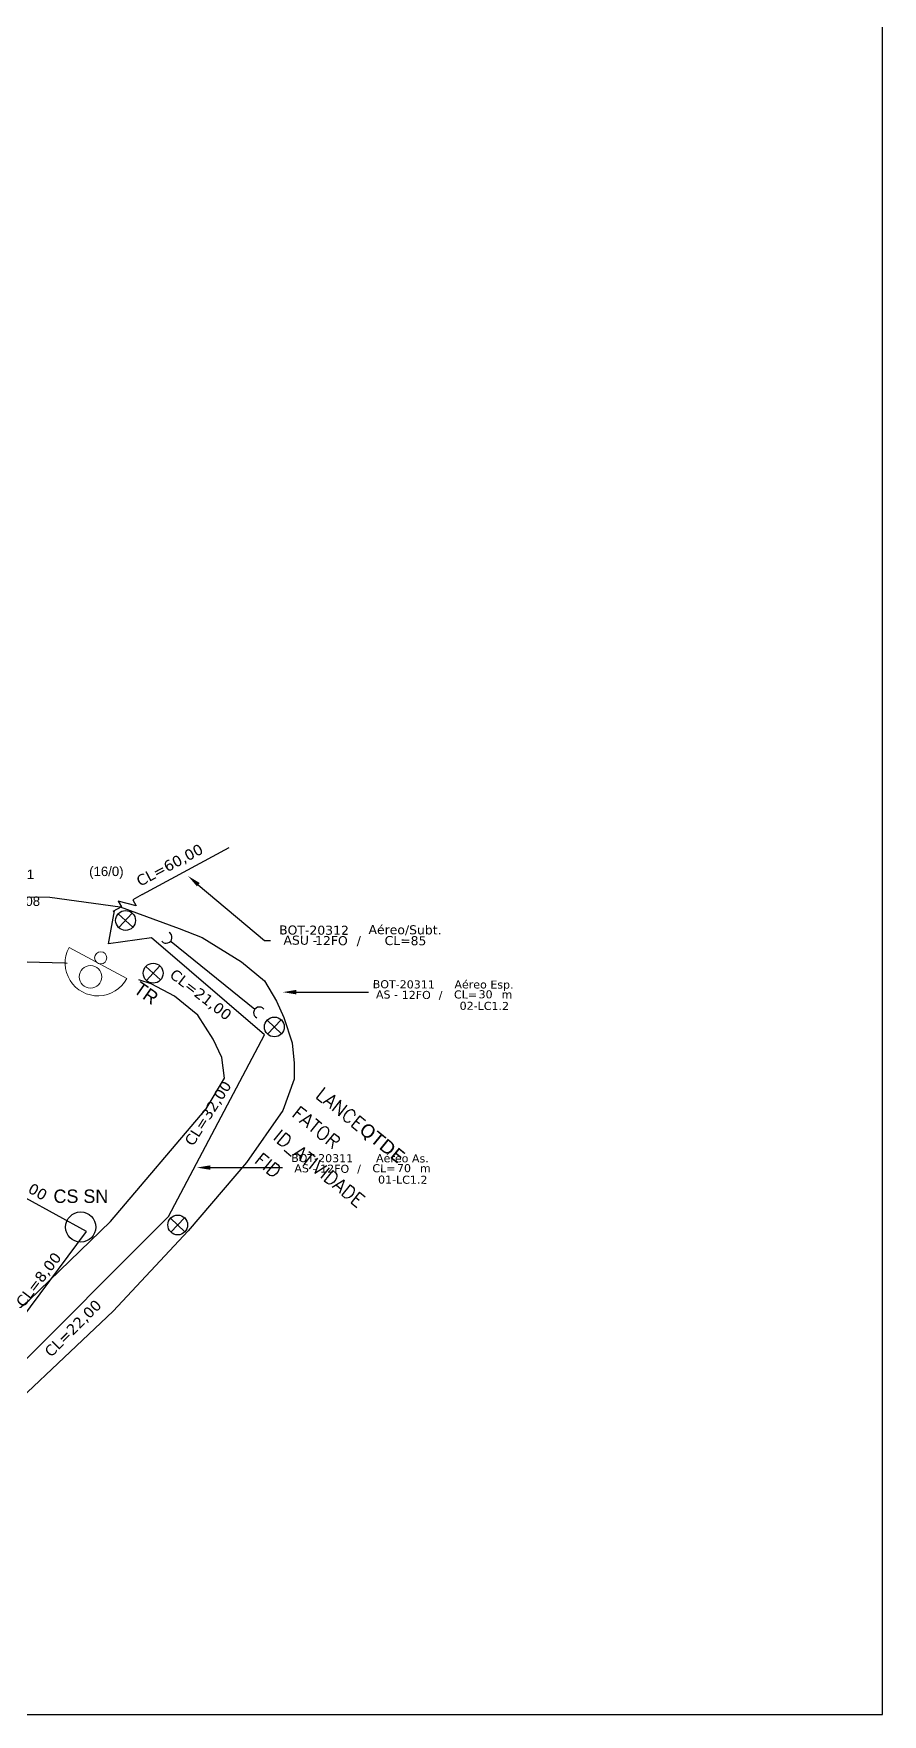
# Model space of a CAD drawing. Header units: metres. Extents: x -1286 to -445, y -500 to 94.
# Drawn here: x -600.8 to -445.1, y -499.8 to -191.7 of the extents above; entities that cross this region are included whole.
import ezdxf
from ezdxf import colors
from ezdxf.entities.mleader import LeaderData, LeaderLine
from ezdxf.enums import TextEntityAlignment as Align
from ezdxf.math import Vec2, Vec3

# ---------------------------------------------------------------- set-up
doc = ezdxf.new("R2010")
doc.units = ezdxf.units.M
for name, color, linetype, lineweight in [("20.0-LEGENDA DOS CDO'S", 1, 'Continuous', 0), ('20.2-CDO_POSTE', 1, 'Continuous', 5), ('20.6-CORDOALHA_SUPORTE', 7, 'Continuous', 25)]:
    doc.layers.add(name, color=color, linetype=linetype, lineweight=lineweight)
for name, color, linetype in [('CAP_A_INSTALAR', 1, 'Continuous'), ('CELULAS_GPON', 7, 'Continuous'), ('CS', 5, 'Continuous'), ('label_cabos', 7, 'Continuous'), ('Legenda', 1, 'Continuous'), ('Meio Fio', 7, 'Continuous'), ('Subida Lateral', 5, 'Continuous'), ('texto', 255, 'Continuous')]:
    doc.layers.add(name, color=color, linetype=linetype)
doc.layers.add('EXTRA', color=50, linetype='Continuous', plot=False)
doc.styles.add('ARIAL', font='arial.ttf')
doc.styles.add('DIGICADE', font='arial.ttf')
doc.styles.add('ROMANS', font='romans.shx')
doc.styles.add('siredit', font='verdana.ttf')
doc.linetypes.add('FENCELINE1', pattern='A,0.25,-0.1,[133,ltypeshp.shx,S=0.1,R=0,X=-0.1,Y=0],-0.1,1', length=1.45)

# ---------------------------------------------------------------- blocks, each defined once
blk = doc.blocks.new('CDOE_CT_POST_DESENHO')
at = {"color": 0}
blk.add_line((2.14, 0.39), (-2.11, 0.39), dxfattribs=at)
for centre, radius in [((0.01, 1.4), 0.733), ((0.01, 0), 0.393)]:
    blk.add_circle(centre, radius, dxfattribs=at)
blk.add_arc((0.01, 0.39), 2.12, 0, 180, dxfattribs=at)
blk = doc.blocks.new('Inst CDOE-16 CAIXA DIST OPT CDOE 48F_16D C_SPL_2_1_8')
at = {"layer": "20.0-LEGENDA DOS CDO'S", "color": 0}
for tag, p, style, flags in [('ID_ATIVIDADE', (0.12, 6.47), 'ARIAL', 3), ('FATOR', (7.92, 6.47), 'ARIAL', 1), ('QTDE', (0.1, -1.17), 'DIGICADE', 3)]:
    blk.add_attdef(tag, p, '', height=0.8, rotation=0.118, dxfattribs=dict(at, style=style, flags=flags))
at = {"layer": "20.0-LEGENDA DOS CDO'S", "color": 0, "style": 'ARIAL'}
for tag, p, height in [('FID', (0.12, 5.25), 0.8), ('CORDOALHA', (0.12, 4.02), 0.8), ('SAP', (0.12, 2.96), 0.8), ('1:XX', (-0.01, 1.7), 0.8), ('UMS', (0.14, 0.22), 1)]:
    blk.add_attdef(tag, p, '', height=height, rotation=0.118, dxfattribs=at)
blk.add_attdef('FIBRAS_UTILIZADAS', text='', height=0.8, rotation=0.118, dxfattribs=at).set_placement((13.48, 5.26), align=Align.CENTER)
blk = doc.blocks.new('Inst CB AS CFOA-SM-AS-120-S-12 A')
at = {"layer": 'label_cabos', "color": 0, "style": 'siredit'}
for tag, flags, p in [('ID_ATIVIDADE', 3, (1.31, 2.67)), ('FATOR', 1, (11.56, 2.55))]:
    blk.add_attdef(tag, text='', height=1, rotation=359.69, dxfattribs=dict(at, flags=flags)).set_placement(p, align=Align.MIDDLE_CENTER)
for tag, p in [('TIPO_CABO', (1.26, 0)), ('DESTINO_CABO', (3.13, 1.26)), ('CABO', (4.69, -0.05)), ('/', (7.71, -0.05)), ('LANCE', (10.81, 0)), ('TIPO_CABO', (13.11, 1.24)), ('UND', (15.96, 0)), ('FID', (13.15, -1.41))]:
    blk.add_attdef(tag, text='', height=1, rotation=359.69, dxfattribs=at).set_placement(p, align=Align.MIDDLE_CENTER)
blk.add_attdef('QTDE', (12.43, -0.47), '', height=1, rotation=359.69, dxfattribs=at)
blk = doc.blocks.new('LEGENDA DOS CABOS')
at = {"layer": 'EXTRA', "color": 0, "style": 'siredit'}
for tag, p in [('ID', (4.6, 0.97)), ('XX', (9.03, 0.97))]:
    blk.add_attdef(tag, text='', height=0.48, rotation=359.69, dxfattribs=at).set_placement(p, align=Align.MIDDLE_CENTER)
at = {"layer": 'Legenda', "color": 0, "style": 'siredit'}
for tag, p in [('TIPO_CABO', (1.31, 0)), ('CABO', (4.69, -0.05)), ('/', (6.81, -0.05)), ('METROS', (10.03, -0.05))]:
    blk.add_attdef(tag, text='', height=0.8, rotation=359.69, dxfattribs=at).set_placement(p, align=Align.MIDDLE_CENTER)
blk = doc.blocks.new('Inst CB ESP CFOA-SM-AS-120-S-12 A')
at = {"layer": 'label_cabos', "color": 0, "style": 'siredit'}
for tag, flags, p in [('ID_ATIVIDADE', 3, (1.31, 2.67)), ('FATOR', 1, (11.56, 2.55))]:
    blk.add_attdef(tag, text='', height=1, rotation=359.69, dxfattribs=dict(at, flags=flags)).set_placement(p, align=Align.MIDDLE_CENTER)
for tag, p in [('TIPO_CABO', (1.26, 0)), ('DESTINO_CABO', (3.13, 1.26)), ('CABO', (4.69, -0.05)), ('/', (7.71, -0.05)), ('LANCE', (10.81, 0)), ('TIPO_CABO', (13.11, 1.24)), ('UND', (15.96, 0)), ('FID', (13.15, -1.41))]:
    blk.add_attdef(tag, text='', height=1, rotation=359.69, dxfattribs=at).set_placement(p, align=Align.MIDDLE_CENTER)
blk.add_attdef('QTDE', (12.43, -0.47), '', height=1, rotation=359.69, dxfattribs=at)

msp = doc.modelspace()

# ---------------------------------------------------------------- linework, layer by layer
at = {"color": 1}
for p, q in [((-585.25, -353.04), (-582.59, -355.52)), ((-582.68, -352.95), (-585.16, -355.6)), ((-580.18, -362.71), (-577.53, -365.19)), ((-577.62, -362.62), (-580.1, -365.27)), ((-557.95, -372.56), (-555.3, -375.04)), ((-555.38, -372.47), (-557.87, -375.12)), ((-575.67, -408.86), (-573.02, -411.34)), ((-573.1, -408.77), (-575.59, -411.43))]:
    msp.add_line(p, q, dxfattribs=at)
msp.add_lwpolyline([(-1286.07, -499.81), (-445.07, -499.81), (-445.07, 94.19), (-1286.07, 94.19)], close=True)
for centre in [(-583.92, -354.28), (-578.86, -363.95), (-556.62, -373.8), (-574.35, -410.1)]:
    msp.add_circle(centre, 1.82, dxfattribs=at)
at = {"layer": '20.6-CORDOALHA_SUPORTE'}
for points in [[(-577.25, -358.1, 1.175511), (-575.92, -356.49)], [(-558.55, -370.54, 1.231752), (-559.85, -372.16)]]:
    msp.add_lwpolyline(points, format="xyb", dxfattribs=at)
msp.add_lwpolyline([(-575.57, -358.14), (-560.2, -370.54)], dxfattribs=at)
at = {"layer": 'CAP_A_INSTALAR', "color": 7, "linetype": 'FENCELINE1', "ltscale": 3}
for points in [[(-580.85, -349.55), (-564.94, -340.91)], [(-587.05, -358.59), (-585.95, -352.49)], [(-576.05, -408.54), (-558.45, -375.24), (-579.19, -357.49), (-587.05, -358.59)], [(-620.64, -445.73), (-608.16, -434.15), (-591.08, -411.28), (-613.4, -399.07)], [(-623.88, -451.58), (-606, -438.55), (-576.05, -408.54)]]:
    msp.add_lwpolyline(points, dxfattribs=at)
at = {"layer": 'CS'}
msp.add_circle((-592.15, -410.48), 2.77, dxfattribs=at)
at = {"layer": 'Meio Fio'}
for points in [[(-638.57, -355.33), (-628.93, -352.71), (-613.18, -349.92), (-597.81, -350.02), (-584.91, -351.76), (-574.09, -355.73), (-569.89, -357.41), (-562.65, -361.85), (-558.45, -365.35), (-556.2, -369.09), (-554.88, -372.09), (-553.37, -376.7), (-552.99, -380.45), (-552.97, -383.36), (-555.06, -389.09), (-561.72, -398.64), (-572.44, -411.2), (-586.21, -425.88), (-612.14, -450.33), (-617.89, -454.18)], [(-594.66, -362.17), (-595.1, -362.1), (-606.58, -361.81), (-618.18, -363.3), (-632.37, -366.07), (-638.57, -368.41)], [(-586.67, -409.46), (-569.11, -388.8), (-565.78, -383.17), (-566.27, -379.43), (-567.86, -376.06), (-570.66, -371.66), (-574.94, -368.18), (-579.2, -365.89), (-581.47, -365.17)], [(-635.57, -450.76), (-628.2, -445.78), (-601.62, -423.89), (-586.67, -409.46)]]:
    msp.add_lwpolyline(points, dxfattribs=at)
at = {"layer": 'Subida Lateral', "color": 7}
msp.add_lwpolyline([(-580.85, -349.55), (-582.56, -350.52), (-581.98, -351.59), (-585.26, -350.77), (-584.67, -351.79), (-586.24, -352.64)], dxfattribs=at)

# ---------------------------------------------------------------- block references
at = {"color": 0, "lineweight": 0}
ref = msp.add_blockref('Inst CB ESP CFOA-SM-AS-120-S-12 A', (-537.5, -367.85), dxfattribs=dict(at, xscale=1.475436406189821, yscale=1.475436406189821, zscale=1.475436406189821))
ref.add_attrib('DESTINO_CABO', 'BOT-20311', dxfattribs={"layer": 'label_cabos', "color": 0, "height": 1.475, "rotation": 359.69, "style": 'siredit'}).set_placement((-532.88, -365.99), align=Align.MIDDLE_CENTER)
ref.add_attrib('CABO', '12FO', dxfattribs={"layer": 'label_cabos', "color": 0, "height": 1.475, "rotation": 359.69, "style": 'siredit'}).set_placement((-530.59, -367.93), align=Align.MIDDLE_CENTER)
ref.add_attrib('TIPO_CABO', 'Aéreo Esp.', dxfattribs={"layer": 'label_cabos', "color": 0, "height": 1.475, "rotation": 359.69, "style": 'siredit'}).set_placement((-518.16, -366.02), align=Align.MIDDLE_CENTER)
ref.add_attrib('/', '/', dxfattribs={"layer": 'label_cabos', "color": 0, "height": 1.48, "rotation": 359.69, "style": 'siredit'}).set_placement((-526.12, -367.93), align=Align.MIDDLE_CENTER)
ref.add_attrib('TIPO_CABO', 'AS - ', dxfattribs={"layer": 'label_cabos', "color": 0, "height": 1.475, "rotation": 359.69, "style": 'siredit'}).set_placement((-535.64, -367.86), align=Align.MIDDLE_CENTER)
ref.add_attrib('FID', '02-LC1.2', dxfattribs={"layer": 'label_cabos', "color": 0, "height": 1.475, "rotation": 359.69, "style": 'siredit'}).set_placement((-518.1, -369.94), align=Align.MIDDLE_CENTER)
ref.add_attrib('LANCE', 'CL=', dxfattribs={"layer": 'label_cabos', "color": 0, "height": 1.475, "rotation": 359.69, "style": 'siredit'}).set_placement((-521.55, -367.85), align=Align.MIDDLE_CENTER)
ref.add_attrib('QTDE', '30', (-519.16, -368.55), dxfattribs={"layer": 'label_cabos', "color": 0, "height": 1.475, "rotation": 359.69, "style": 'siredit'})
ref.add_attrib('UND', 'm', dxfattribs={"layer": 'label_cabos', "color": 0, "height": 1.48, "rotation": 359.69, "style": 'siredit'}).set_placement((-513.95, -367.85), align=Align.MIDDLE_CENTER)
ref = msp.add_blockref('Inst CB AS CFOA-SM-AS-120-S-12 A', (-552.47, -399.71), dxfattribs=dict(at, xscale=1.475436406189821, yscale=1.475436406189821, zscale=1.475436406189821))
ref.add_attrib('DESTINO_CABO', 'BOT-20311', dxfattribs={"layer": 'label_cabos', "color": 0, "height": 1.475, "rotation": 359.69, "style": 'siredit'}).set_placement((-547.85, -397.85), align=Align.MIDDLE_CENTER)
ref.add_attrib('CABO', '12FO', dxfattribs={"layer": 'label_cabos', "color": 0, "height": 1.475, "rotation": 359.69, "style": 'siredit'}).set_placement((-545.56, -399.79), align=Align.MIDDLE_CENTER)
ref.add_attrib('TIPO_CABO', 'Aéreo As.', dxfattribs={"layer": 'label_cabos', "color": 0, "height": 1.475, "rotation": 359.69, "style": 'siredit'}).set_placement((-533.13, -397.88), align=Align.MIDDLE_CENTER)
ref.add_attrib('/', '/', dxfattribs={"layer": 'label_cabos', "color": 0, "height": 1.48, "rotation": 359.69, "style": 'siredit'}).set_placement((-541.09, -399.79), align=Align.MIDDLE_CENTER)
ref.add_attrib('TIPO_CABO', 'AS - ', dxfattribs={"layer": 'label_cabos', "color": 0, "height": 1.475, "rotation": 359.69, "style": 'siredit'}).set_placement((-550.61, -399.72), align=Align.MIDDLE_CENTER)
ref.add_attrib('FID', '01-LC1.2', dxfattribs={"layer": 'label_cabos', "color": 0, "height": 1.475, "rotation": 359.69, "style": 'siredit'}).set_placement((-533.07, -401.8), align=Align.MIDDLE_CENTER)
ref.add_attrib('LANCE', 'CL=', dxfattribs={"layer": 'label_cabos', "color": 0, "height": 1.475, "rotation": 359.69, "style": 'siredit'}).set_placement((-536.52, -399.71), align=Align.MIDDLE_CENTER)
ref.add_attrib('QTDE', '70', (-534.13, -400.41), dxfattribs={"layer": 'label_cabos', "color": 0, "height": 1.475, "rotation": 359.69, "style": 'siredit'})
ref.add_attrib('UND', 'm', dxfattribs={"layer": 'label_cabos', "color": 0, "height": 1.48, "rotation": 359.69, "style": 'siredit'}).set_placement((-528.92, -399.71), align=Align.MIDDLE_CENTER)
at = {"layer": "20.0-LEGENDA DOS CDO'S", "color": 7, "lineweight": 0}
ref = msp.add_blockref('Inst CDOE-16 CAIXA DIST OPT CDOE 48F_16D C_SPL_2_1_8', (-613.45, -358.05), dxfattribs=dict(at, xscale=2.163973395745071, yscale=2.163973395745071, zscale=2.163973395745071))
ref.add_attrib('FID', 'BOT-20311', (-613.19, -346.7), dxfattribs={"color": 0, "height": 1.731, "rotation": 0.118, "style": 'ARIAL'})
ref.add_attrib('CORDOALHA', 'CORD', (-613.18, -349.35), dxfattribs={"color": 0, "height": 1.731, "rotation": 0.118, "style": 'ARIAL'})
ref.add_attrib('SAP', 'SAP 324608', (-613.18, -351.65), dxfattribs={"color": 0, "height": 1.731, "rotation": 0.118, "style": 'ARIAL'})
ref.add_attrib('1:XX', '1:64', (-613.47, -354.38), dxfattribs={"color": 0, "height": 1.731, "rotation": 0.118, "style": 'ARIAL'})
ref.add_attrib('UMS', '10 UMs', (-613.14, -357.58), dxfattribs={"color": 0, "height": 2.164, "rotation": 0.118, "style": 'ARIAL'})
ref.add_attrib('FIBRAS_UTILIZADAS', '(16/0)', dxfattribs={"color": 0, "height": 1.731, "rotation": 0.118, "style": 'ARIAL'}).set_placement((-584.28, -346.66), align=Align.BOTTOM_RIGHT)
at = {"layer": '20.2-CDO_POSTE', "color": 7, "xscale": -2.832837899884456, "yscale": 2.832837899884455, "zscale": 2.832837899884455, "rotation": 151.8710506984279}
msp.add_blockref('CDOE_CT_POST_DESENHO', (-588.5, -361.11), dxfattribs=at)
at = {"layer": 'label_cabos', "color": 0, "lineweight": 0}
ref = msp.add_blockref('LEGENDA DOS CABOS', (-556.38, -358.77), dxfattribs=dict(at, xscale=1.65889068284065, yscale=1.65889068284065, zscale=1.65889068284065))
ref.add_attrib('ID', 'BOT-20312', dxfattribs={"color": 0, "height": 1.659, "rotation": 359.69, "style": 'siredit'}).set_placement((-549.35, -356.06), align=Align.MIDDLE_CENTER)
ref.add_attrib('CABO', '12FO', dxfattribs={"color": 0, "height": 1.659, "rotation": 359.69, "style": 'siredit'}).set_placement((-546.16, -357.98), align=Align.MIDDLE_CENTER)
ref.add_attrib('METROS', 'CL=85', dxfattribs={"color": 0, "height": 1.659, "rotation": 359.69, "style": 'siredit'}).set_placement((-532.56, -357.98), align=Align.MIDDLE_CENTER)
ref.add_attrib('XX', 'Aéreo/Subt.', dxfattribs={"color": 0, "height": 1.6589, "rotation": 359.69, "style": 'siredit'}).set_placement((-532.65, -355.99), align=Align.MIDDLE_CENTER)
ref.add_attrib('/', '/', dxfattribs={"color": 0, "height": 1.66, "rotation": 359.69, "style": 'siredit'}).set_placement((-541.13, -357.98), align=Align.MIDDLE_CENTER)
ref.add_attrib('TIPO_CABO', 'ASU -', dxfattribs={"color": 0, "height": 1.659, "rotation": 359.69, "style": 'siredit'}).set_placement((-551.84, -357.9), align=Align.MIDDLE_CENTER)

# ---------------------------------------------------------------- texts
at = {"layer": '20.6-CORDOALHA_SUPORTE', "color": 0, "lineweight": 0, "style": 'ROMANS'}
msp.add_attdef('LANCE', text='CL=', height=2.459, rotation=321.0651, dxfattribs=at).set_placement((-541.26, -392.99), align=Align.RIGHT)
for tag, p, s, height, flags in [('FATOR', (-553.61, -390.05), '2', 2.46, 3), ('ID_ATIVIDADE', (-557.06, -394.3), '300022651', 2.459, 3), ('FID', (-560.5, -398.56), 'XX-LCX.X', 2.459, 1)]:
    msp.add_attdef(tag, p, s, height=height, rotation=321.0651, dxfattribs=dict(at, flags=flags))
at = {"layer": '20.6-CORDOALHA_SUPORTE', "color": 0, "style": 'siredit'}
msp.add_attdef('QTDE', (-541.26, -392.99), 'XX,XX', height=2.459, rotation=320.7551, dxfattribs=at)
at = {"layer": 'CELULAS_GPON', "style": 'siredit'}
for s, rotation, p in [('CL=60,00', 27.9296, (-581.27, -348.12)), ('CL=21,00', 322.3504, (-576, -364.56)), ('CL=32,00', 57.5672, (-571.56, -395.79)), ('CL=70,00', 330.5477, (-610.65, -399.13)), ('CL=8,00', 52.6367, (-602.64, -425.34)), ('CL=22,00', 45.0441, (-597.6, -434.45))]:
    msp.add_text(s, height=1.967, rotation=rotation, dxfattribs=at).set_placement(p)
at = {"layer": 'CS'}
msp.add_text('CS SN', height=2.459, dxfattribs=at).set_placement((-597.14, -406.06))
at = {"layer": 'texto', "color": 10}
msp.add_text('TR', height=2.459, rotation=324.9635, dxfattribs=at).set_placement((-582.63, -367.35))

# ---------------------------------------------------------------- leaders
at = {"color": 7}
ml = msp.add_multileader_mtext('Standard', dxfattribs=at)
ml.set_content('', color=7)
ml.set_leader_properties()
ml.build(insert=Vec2(0, 0))
ml.multileader.update_dxf_attribs({"text_right_attachment_type": 6, "dogleg_length": 0.36, "arrow_head_size": 2.46})
ctx = ml.context
ctx.base_point, ctx.char_height, ctx.arrow_head_size, ctx.landing_gap_size, ctx.plane_origin, ctx.plane_x_axis, ctx.plane_y_axis = Vec3(-557.09, -358.2), 0.443, 2.46, 0.221, Vec3(-573.03, -357.98), Vec3(-1, 0), Vec3(0, -1)
ctx.right_attachment, ctx.text_align_type = 6, 2
notes = []
notes.append((ctx, [(0, (1, 1, 0), (-558.41, -357.98), (1, 0), 0.885, [(0, [(-572.45, -346.14)], 0, [])])]))
ctx.mtext.insert, ctx.mtext.text_direction, ctx.mtext.rotation, ctx.mtext.alignment, ctx.mtext.flow_direction = Vec3(-557.31, -358.42), Vec3(-1, 0), 3.141593, 3, 5
ml = msp.add_multileader_mtext('Standard', dxfattribs=at)
ml.set_content('', color=7)
ml.set_leader_properties()
ml.build(insert=Vec2(0, 0))
ml.multileader.update_dxf_attribs({"text_right_attachment_type": 6, "dogleg_length": 0.36, "arrow_head_size": 2.46})
ctx = ml.context
ctx.base_point, ctx.char_height, ctx.arrow_head_size, ctx.landing_gap_size, ctx.plane_origin, ctx.plane_x_axis, ctx.plane_y_axis = Vec3(-539.14, -367.64), 0.443, 2.46, 0.221, Vec3(-555.08, -367.42), Vec3(-1, 0), Vec3(0, -1)
ctx.right_attachment, ctx.text_align_type = 6, 2
notes.append((ctx, [(0, (1, 1, 0), (-540.47, -367.42), (1, 0), 0.885, [(0, [(-555.08, -367.42)], 0, [])])]))
ctx.mtext.insert, ctx.mtext.text_direction, ctx.mtext.rotation, ctx.mtext.alignment, ctx.mtext.flow_direction = Vec3(-539.36, -367.86), Vec3(-1, 0), 3.141593, 3, 5
ml = msp.add_multileader_mtext('Standard', dxfattribs=at)
ml.set_content('', color=7)
ml.set_leader_properties()
ml.build(insert=Vec2(0, 0))
ml.multileader.update_dxf_attribs({"text_right_attachment_type": 6, "dogleg_length": 0.36, "arrow_head_size": 2.46})
ctx = ml.context
ctx.base_point, ctx.char_height, ctx.arrow_head_size, ctx.landing_gap_size, ctx.plane_origin, ctx.plane_x_axis, ctx.plane_y_axis = Vec3(-554.89, -399.8), 0.443, 2.46, 0.221, Vec3(-570.84, -399.58), Vec3(-1, 0), Vec3(0, -1)
ctx.right_attachment, ctx.text_align_type = 6, 2
notes.append((ctx, [(0, (1, 1, 0), (-556.22, -399.58), (1, 0), 0.885, [(0, [(-570.84, -399.58)], 0, [])])]))
ctx.mtext.insert, ctx.mtext.text_direction, ctx.mtext.rotation, ctx.mtext.alignment, ctx.mtext.flow_direction = Vec3(-555.11, -400.02), Vec3(-1, 0), 3.141593, 3, 5
for ctx, leaders in notes:
    for number, flags, end, landing, length, lines in leaders:
        leader = LeaderData()
        leader.index, (leader.has_last_leader_line, leader.has_dogleg_vector, leader.attachment_direction) = number, flags
        leader.last_leader_point, leader.dogleg_vector, leader.dogleg_length = Vec3(end), Vec3(landing), length
        for number, points, colour, breaks in lines:
            line = LeaderLine()
            line.index, line.vertices, line.color, line.breaks = number, Vec3.list(points), colors.encode_raw_color(colour), breaks
            leader.lines.append(line)
        ctx.leaders.append(leader)

doc.saveas('drawing.dxf')
